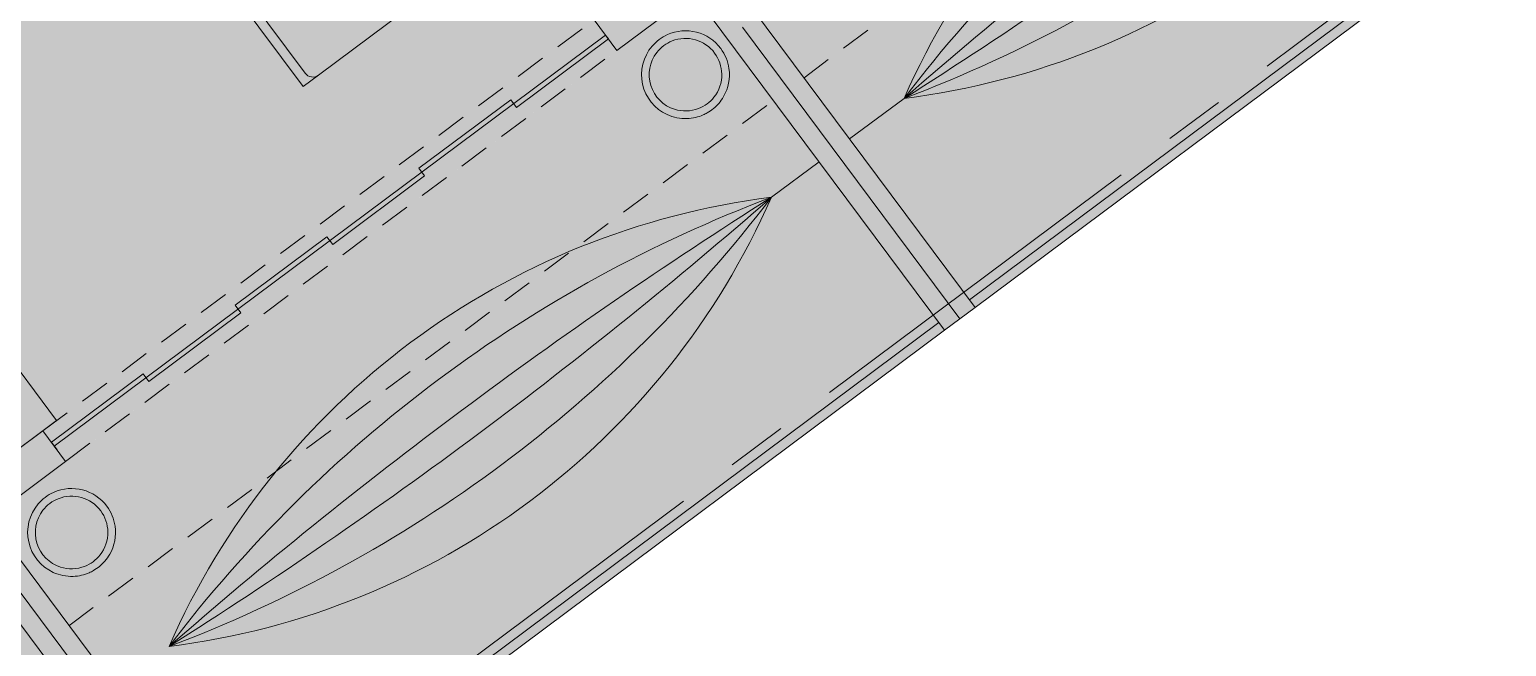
# Model space of a CAD drawing. Header units: metres. Extents: x -466 to 1322, y -1072 to 50.
# Drawn here: x 433.04 to 440.77, y -414.65 to -411.42 of the extents above; entities that cross this region are included whole.
import ezdxf

# ---------------------------------------------------------------- set-up
doc = ezdxf.new("R2010")
doc.units = ezdxf.units.M
for name, pattern in [('B1 P BAJA$0$HIDDEN', [9.525, 6.35, -3.175]), ('CENTER2', [28.575, 19.05, -3.175, 3.175, -3.175]), ('Hidden 1_16_', [0.002381, 0.001587, -0.00079375])]:
    doc.linetypes.add(name, pattern=pattern)
for name, color, linetype, lineweight in [('A - CANCEL', 2, 'Continuous', 0), ('A - MURO BAJO', 2, 'Continuous', 0), ('A - PROY', 250, 'B1 P BAJA$0$HIDDEN', 0), ('A-EJES', 61, 'CENTER2', 0), ('A-MUEBLES', 5, 'Continuous', 0), ('A-MURO INT', 4, 'Continuous', 0)]:
    doc.layers.add(name, color=color, linetype=linetype, lineweight=lineweight)
doc.layers.add('Hatch Exterior', color=7, linetype='Continuous', lineweight=0, true_color=0xa99b89)
doc.layers.add('Hatch Interior', color=7, linetype='Continuous', lineweight=0, true_color=0xaf6350)

msp = doc.modelspace()

# ---------------------------------------------------------------- hatches: boundary and pattern name
at = {"layer": 'A-MURO INT', "transparency": 33554687}
h = msp.add_hatch(color=256, dxfattribs=at)
h.dxf.hatch_style = 1
h.paths.add_polyline_path([(433.3874, -406.7015), (435.7928, -404.9086), (436.3904, -405.7104), (436.5507, -405.5908), (435.8336, -404.6287), (430.5418, -408.573), (430.9004, -409.0541), (431.259, -409.5351), (431.4193, -409.4156), (431.0608, -408.9345), (430.8217, -408.6138), (433.2271, -406.821), (434.3028, -408.2642), (431.7371, -410.1766), (431.8566, -410.3369), (434.4223, -408.4245), (436.3944, -411.0704), (436.3946, -411.0706), (436.3703, -411.0886), (435.9936, -411.3692), (436.1131, -411.5296), (436.514, -411.2308), (437.8287, -412.9947), (437.9891, -412.8752), (436.6743, -411.1112), (437.0752, -410.8124), (436.9557, -410.6521), (436.579, -410.9328), (436.5792, -410.933), (436.5549, -410.9511), (436.3503, -410.6765), (436.3049, -410.6156), (434.8554, -408.6709), (434.8099, -408.6099), (434.6064, -408.3369), (434.5827, -408.305), (437.1484, -406.3926), (437.0288, -406.2323), (434.4631, -408.1447)])
h.paths.add_polyline_path([(433.6005, -406.5426), (433.6011, -406.5422), (433.6085, -406.5367), (433.6278, -406.5223), (433.6278, -406.5223), (433.6225, -406.5262), (433.6092, -406.5362), (433.6005, -406.5426)], flags=16)
h = msp.add_hatch(color=256, dxfattribs=at)
h.dxf.hatch_style = 1
h.paths.add_polyline_path([(429.8596, -409.331), (429.7401, -409.1706), (428.9383, -409.7682), (429.0578, -409.9286), (429.3785, -409.6896)])
h.paths.add_polyline_path([(429.5389, -409.57), (429.3785, -409.6896), (430.8606, -411.678), (430.8686, -411.672), (432.4463, -413.7887), (432.5459, -413.939), (432.145, -414.2378), (432.2645, -414.3981), (432.6654, -414.0993), (433.9802, -415.8633), (434.1405, -415.7437), (432.8258, -413.9798), (433.2267, -413.681), (433.1071, -413.5206), (432.7063, -413.8195), (432.5987, -413.6751), (432.5907, -413.6811), (431.013, -411.5644)])
at = {"layer": 'Hatch Exterior', "transparency": 33554687}
h = msp.add_hatch(color=256, dxfattribs=at)
h.dxf.hatch_style = 1
h.paths.add_polyline_path([(452.1567, -422.7641), (445.6431, -407.1701), (426.4435, -421.4809), (425.1287, -419.717), (443.8484, -405.7639), (442.6531, -404.1604), (449.1895, -399.2884), (446.0818, -395.1191), (448.887, -393.0283), (459.5469, -419.8695)])
at = {"layer": 'Hatch Interior', "transparency": 33554687}
h = msp.add_hatch(color=256, dxfattribs=at)
h.dxf.hatch_style = 1
edge = h.paths.add_edge_path()
edge.add_line((417.7382, -422.6064), (419.3856, -424.8173))
edge.add_arc((419.7198, -425.4323), 0.7, 36.69961, 118.51779, ccw=False)
edge.add_line((420.2811, -425.014), (421.6441, -423.998))
edge.add_line((421.6441, -423.998), (425.1105, -425.6739))
edge.add_line((425.1105, -425.6739), (423.8168, -428.3498))
edge.add_line((423.8168, -428.3498), (449.7456, -440.8852))
edge.add_line((449.7456, -440.8852), (452.2266, -435.7535))
edge.add_line((452.2266, -435.7535), (452.8795, -434.403))
edge.add_line((452.8795, -434.403), (426.2776, -421.5422))
edge.add_line((426.2776, -421.5422), (424.9683, -419.8365))
edge.add_line((424.9683, -419.8365), (443.8484, -405.7639))
edge.add_line((443.8484, -405.7639), (442.6531, -404.1604))
edge.add_line((442.6531, -404.1604), (449.1895, -399.2884))
edge.add_line((449.1895, -399.2884), (446.0819, -395.1192))
edge.add_line((446.0819, -395.1192), (408.2908, -423.2873))
edge.add_line((408.2908, -423.2873), (413.4672, -425.7899))
edge.add_line((413.4672, -425.7899), (417.7382, -422.6064))

# ---------------------------------------------------------------- linework, layer by layer
at = {"layer": 'A - CANCEL'}
for points in [[(433.1669, -413.6008), (436.0533, -411.4494), (436.0683, -411.4694), (435.5872, -411.828), (435.5573, -411.7879), (435.0762, -412.1465), (435.1061, -412.1866), (434.6251, -412.5452)], [(433.1819, -413.6209), (433.152, -413.5808), (433.633, -413.2222), (433.6629, -413.2623), (434.144, -412.9037), (434.1141, -412.8636), (434.5952, -412.5051), (434.6251, -412.5452)]]:
    msp.add_lwpolyline(points, dxfattribs=at)
at = {"layer": 'A - MURO BAJO', "ltscale": 0.05}
for p, q in [((437.9592, -412.8351), (441.6474, -410.086)), ((437.9891, -412.8752), (441.6773, -410.1261)), ((434.1107, -415.7036), (437.7989, -412.9546)), ((434.1405, -415.7437), (437.8287, -412.9947))]:
    msp.add_line(p, q, dxfattribs=at)
at = {"layer": 'A - PROY', "color": 250, "linetype": 'Hidden 1_16_', "ltscale": 100}
for p, q in [((437.0927, -411.6725), (440.7808, -408.9234)), ((433.2441, -414.5411), (436.9323, -411.792))]:
    msp.add_line(p, q, dxfattribs=at)
for points in [[(433.1071, -413.5206), (435.9936, -411.3692)], [(433.2267, -413.681), (436.1131, -411.5296)]]:
    msp.add_lwpolyline(points, dxfattribs=at)
at = {"layer": 'A-EJES', "ltscale": 0.1}
for p, q in [((437.9089, -412.9349), (429.9289, -402.2288)), ((434.0604, -415.8035), (426.0804, -405.0973)), ((445.6264, -407.0578), (414.025, -430.6124))]:
    msp.add_line(p, q, dxfattribs=at)
at = {"layer": 'A-MUEBLES'}
for p, q in [((433.2751, -410.1153), (434.4703, -411.7188)), ((433.3451, -410.1255), (434.4805, -411.6489)), ((434.5505, -411.6591), (435.9135, -410.6431)), ((433.1793, -413.4669), (431.3865, -411.0615)), ((434.4703, -411.7188), (434.5505, -411.6591)), ((437.6168, -411.7807), (437.3317, -411.9932)), ((436.9221, -412.2985), (437.1714, -412.1127)), ((432.7063, -413.8195), (433.1793, -413.4669))]:
    msp.add_line(p, q, dxfattribs=at)
for centre, radius, start, end in [((441.2635, -413.3822), 3.9829, 97.10849, 156.29073), ((437.1239, -407.8285), 3.9829, 277.10849, 336.29073), ((443.2773, -416.0841), 7.1106, 110.64233, 142.75689), ((435.11, -405.1266), 7.1106, 290.64233, 322.75689), ((454.5181, -431.1649), 25.7177, 122.3136, 131.08562), ((423.8693, -390.0458), 25.7177, 302.3136, 311.08562), ((434.5206, -411.619), 0.05, 216.69961, 306.69961), ((437.4149, -416.2508), 3.9829, 97.10849, 156.29073), ((433.2753, -410.697), 3.9829, 277.10849, 336.29073), ((439.4288, -418.9526), 7.1106, 110.64233, 142.75689), ((431.2615, -407.9952), 7.1106, 290.64233, 322.75689), ((450.6695, -434.0335), 25.7177, 122.3136, 131.08562), ((420.0207, -392.9144), 25.7177, 302.3136, 311.08562)]:
    msp.add_arc(centre, radius, start, end, dxfattribs=at)
at = {"layer": 'A-MUEBLES', "lineweight": 0}
for centre, start, end in [((436.4722, -411.6568), 114.28526, 139.59016), ((436.4722, -411.6568), 36.68052, 114.28526), ((436.4722, -411.6568), 139.59016, 245.31762), ((436.4722, -411.6568), 8.04343, 36.68052), ((436.4722, -411.6568), 330.16538, 8.04343), ((436.4722, -411.6568), 319.07578, 330.16538), ((436.4722, -411.6568), 299.75744, 319.07578), ((436.4722, -411.6568), 245.31762, 272.06514), ((436.4722, -411.6568), 272.06514, 283.19566), ((436.4722, -411.6568), 283.19566, 293.77088), ((436.4722, -411.6568), 293.77088, 299.75744), ((433.2578, -414.0527), 114.28526, 139.59016), ((433.2578, -414.0527), 36.68052, 114.28526), ((433.2578, -414.0527), 139.59016, 245.31762), ((433.2578, -414.0527), 8.04343, 36.68052), ((433.2578, -414.0527), 330.16538, 8.04343), ((433.2578, -414.0527), 319.07578, 330.16538), ((433.2578, -414.0527), 299.75744, 319.07578), ((433.2578, -414.0527), 245.31762, 272.06514), ((433.2578, -414.0527), 272.06514, 283.19566), ((433.2578, -414.0527), 283.19566, 293.77088), ((433.2578, -414.0527), 293.77088, 299.75744)]:
    msp.add_arc(centre, 0.23, start, end, dxfattribs=at)
at = {"layer": 'A-MUEBLES', "color": 254, "lineweight": 0}
for centre, start, end in [((436.4722, -411.6568), 142.27771, 252.3984), ((436.4722, -411.6568), 126.68052, 142.27771), ((436.4722, -411.6568), 111.73409, 126.68052), ((436.4722, -411.6568), 36.68052, 111.68052), ((436.4722, -411.6568), 0.96265, 36.68052), ((436.4722, -411.6568), 321.68052, 0.96265), ((436.4722, -411.6568), 252.3984, 291.08333), ((436.4722, -411.6568), 291.08333, 321.62695), ((433.2578, -414.0527), 142.27771, 252.3984), ((433.2578, -414.0527), 126.68052, 142.27771), ((433.2578, -414.0527), 111.73409, 126.68052), ((433.2578, -414.0527), 36.68052, 111.68052), ((433.2578, -414.0527), 0.96265, 36.68052), ((433.2578, -414.0527), 321.68052, 0.96265), ((433.2578, -414.0527), 252.3984, 291.08333), ((433.2578, -414.0527), 291.08333, 321.62695)]:
    msp.add_arc(centre, 0.19, start, end, dxfattribs=at)
at = {"layer": 'A-MURO INT'}
msp.add_lwpolyline([(431.8566, -410.3369), (434.4223, -408.4245), (436.3944, -411.0704), (435.9936, -411.3692), (436.1131, -411.5296), (436.514, -411.2308), (437.8287, -412.9947), (437.9891, -412.8752), (436.6743, -411.1112), (437.0752, -410.8124), (436.9557, -410.6521), (436.5548, -410.9509), (434.5827, -408.305), (437.1484, -406.3926), (437.0288, -406.2323), (434.4631, -408.1447), (433.3874, -406.7015), (435.7928, -404.9086), (436.3904, -405.7104), (436.5507, -405.5908), (435.8336, -404.6287), (430.5418, -408.573)], dxfattribs=at)
msp.add_lwpolyline([(432.8258, -413.9798), (434.1405, -415.7437), (433.9802, -415.8633), (432.6654, -414.0993), (432.2645, -414.3981), (432.145, -414.2378), (432.5459, -413.939), (429.3785, -409.6896), (429.0578, -409.9286), (428.9383, -409.7682), (429.7401, -409.1706), (429.8596, -409.331), (429.5389, -409.57), (432.7063, -413.8195), (433.1071, -413.5206), (433.2267, -413.681)], close=True, dxfattribs=at)

doc.saveas('drawing.dxf')
